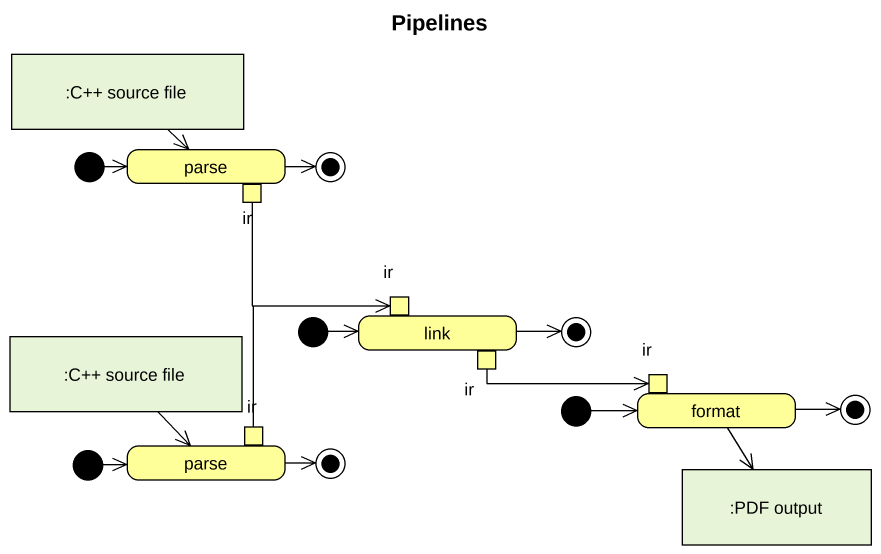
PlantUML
@startuml
title Pipelines
hide empty description
state ":C++ source file" as C_source_file <<object>>
state initial1 <<start>>
state parse #FFFF99 {
  state ir <<outputPin>> #FFFF99
}
state final1 <<end>>
state ":C++ source file" as C_source_file_2 <<object>>
state initial2 <<start>>
state link #FFFF99 {
  state "ir" as ir_2 <<inputPin>> #FFFF99
  state "ir" as ir_3 <<outputPin>> #FFFF99
}
state final2 <<end>>
state initial3 <<start>>
state format #FFFF99 {
  state "ir" as ir_4 <<inputPin>> #FFFF99
}
state final3 <<end>>
state initial4 <<start>>
state "parse" as parse_2 #FFFF99 {
  state "ir" as ir_5 <<outputPin>> #FFFF99
}
state final4 <<end>>
state ":PDF output" as PDF_output <<object>>
C_source_file --> parse
initial1 -right-> parse
parse -right-> final1
ir --> ir_2
C_source_file_2 --> parse_2
initial2 -right-> link
link -right-> final2
ir_3 -right-> ir_4
initial3 -right-> format
format -right-> final3
format --> PDF_output
initial4 -right-> parse_2
parse_2 -right-> final4
ir_5 -up-> ir_2
@enduml
